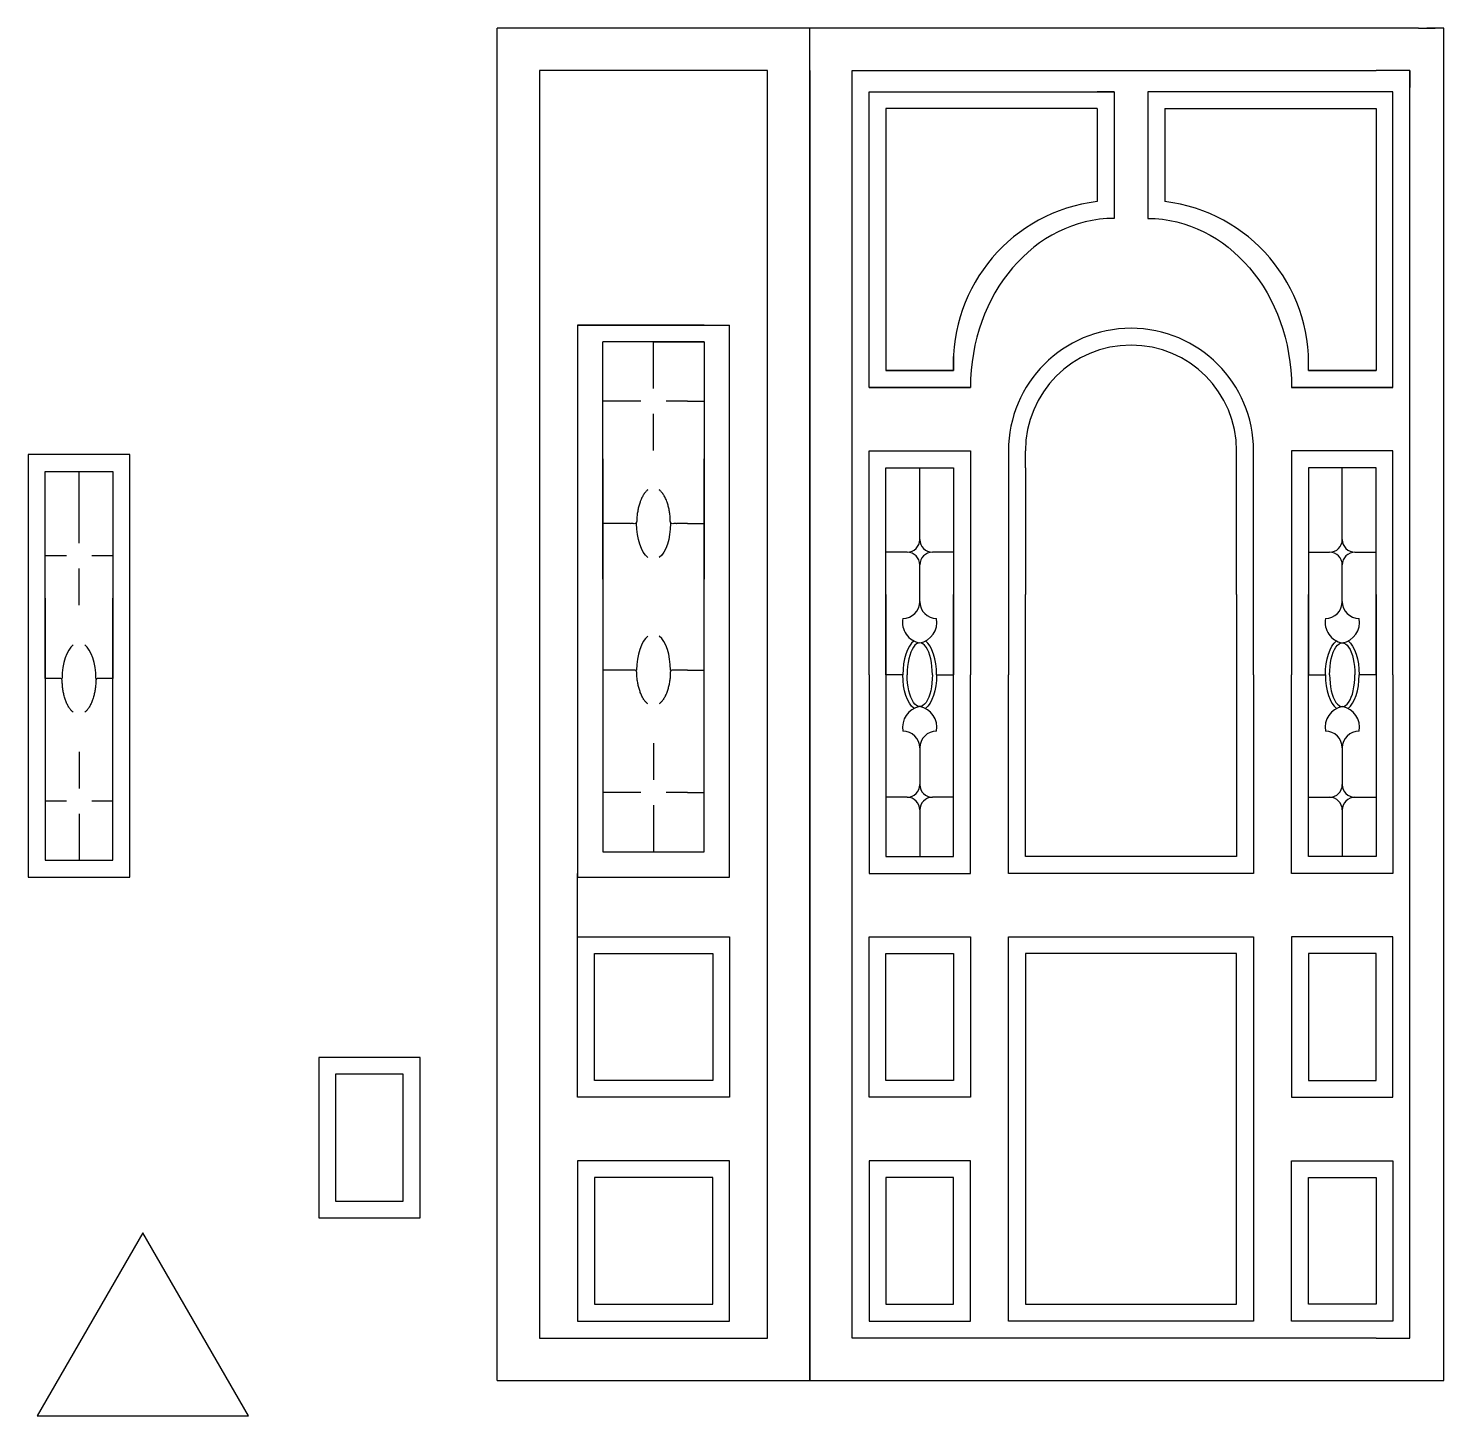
# Model space of a CAD drawing. Header units: inches. Extents: x 55 to 390, y -16 to 312.
import ezdxf

# ---------------------------------------------------------------- set-up
doc = ezdxf.new("R2010")
doc.units = ezdxf.units.IN
doc.header["$MEASUREMENT"] = 0

msp = doc.modelspace()

# ---------------------------------------------------------------- linework, layer by layer
for p, q in [((166.37, -7.9), (166.37, 312.1)), ((384.37, 312.1), (166.37, 312.1)), ((240.37, -7.9), (240.37, 312.1)), ((384.37, 312.1), (388.37, 312.1)), ((390.37, 312.1), (386.37, 312.1)), ((390.37, -7.9), (390.37, 312.1)), ((230.37, 302.1), (176.37, 302.1)), ((176.37, 302.1), (176.37, 2.1)), ((230.37, 2.1), (230.37, 302.1)), ((240.37, 302.1), (240.37, -7.9)), ((250.37, 2.1), (250.37, 302.1)), ((250.37, 302.1), (374.37, 302.1)), ((382.37, 302.1), (374.37, 302.1)), ((382.37, 2.1), (382.37, 302.1)), ((382.37, 302.1), (382.37, 298.1)), ((254.37, 227.1), (254.37, 297.1)), ((254.37, 297.1), (312.37, 297.1)), ((254.37, 297.1), (258.37, 297.1)), ((312.37, 297.1), (308.37, 297.1)), ((312.37, 297.1), (312.37, 267.1)), ((378.37, 297.1), (320.37, 297.1)), ((320.37, 297.1), (320.37, 267.1)), ((378.37, 297.1), (374.37, 297.1)), ((378.37, 227.1), (378.37, 297.1)), ((308.37, 293.1), (258.37, 293.1)), ((258.37, 293.1), (258.37, 231.1)), ((308.37, 293.1), (308.37, 271.1)), ((324.37, 293.1), (374.37, 293.1)), ((324.37, 293.1), (324.37, 271.1)), ((374.37, 293.1), (374.37, 231.1)), ((215.37, 241.86), (185.37, 241.86)), ((185.37, 241.86), (221.37, 241.86)), ((215.37, 237.86), (191.37, 237.86)), ((191.37, 181.71), (191.37, 237.86)), ((203.37, 226.86), (203.37, 237.86)), ((203.37, 237.86), (215.37, 237.86)), ((215.37, 237.86), (215.37, 181.71)), ((274.37, 231.1), (274.37, 234.45)), ((358.37, 231.1), (358.37, 234.45)), ((258.37, 231.1), (274.37, 231.1)), ((274.37, 231.1), (258.37, 231.1)), ((266.89, 231.1), (274.37, 231.1)), ((374.37, 231.1), (358.37, 231.1)), ((358.37, 231.1), (374.37, 231.1)), ((365.85, 231.1), (358.37, 231.1)), ((254.37, 227.1), (278.37, 227.1)), ((278.37, 227.1), (254.37, 227.1)), ((254.37, 227.1), (258.37, 227.1)), ((378.37, 227.1), (354.37, 227.1)), ((354.37, 227.1), (378.37, 227.1)), ((378.37, 227.1), (374.37, 227.1)), ((195.37, 223.86), (191.37, 223.86)), ((200.37, 223.86), (195.37, 223.86)), ((211.37, 223.86), (206.37, 223.86)), ((211.37, 223.86), (215.37, 223.86)), ((203.37, 212.18), (203.37, 220.86)), ((254.37, 212.1), (278.37, 212.1)), ((254.37, 174.1), (254.37, 212.1)), ((278.37, 212.1), (278.37, 174.1)), ((287.37, 212.1), (287.37, 174.1)), ((291.37, 208.1), (291.37, 212.1)), ((341.37, 208.1), (341.37, 212.1)), ((345.37, 174.1), (345.37, 212.1)), ((378.37, 212.1), (354.37, 212.1)), ((354.37, 212.1), (354.37, 174.1)), ((378.37, 174.1), (378.37, 212.1)), ((191.37, 210.21), (191.37, 175.71)), ((215.37, 175.71), (215.37, 210.21)), ((258.37, 208.1), (274.37, 208.1)), ((258.37, 194.1), (258.37, 208.1)), ((258.37, 159.1), (258.37, 208.1)), ((258.37, 188.1), (258.37, 208.1)), ((266.37, 191.1), (266.37, 208.1)), ((274.37, 208.1), (274.37, 178.1)), ((274.37, 208.1), (274.37, 159.1)), ((274.37, 208.1), (274.37, 188.1)), ((291.37, 208.1), (291.37, 178.1)), ((341.37, 194.1), (341.37, 208.1)), ((374.37, 208.1), (358.37, 208.1)), ((358.37, 208.1), (358.37, 178.1)), ((358.37, 208.1), (358.37, 159.1)), ((358.37, 208.1), (358.37, 188.1)), ((366.37, 191.1), (366.37, 208.1)), ((374.37, 194.1), (374.37, 208.1)), ((374.37, 159.1), (374.37, 208.1)), ((374.37, 188.1), (374.37, 208.1)), ((59.4, 193.21), (59.4, 207.21)), ((59.4, 187.21), (59.4, 207.21)), ((67.4, 190.21), (67.4, 207.21)), ((75.4, 207.21), (75.4, 177.21)), ((75.4, 207.21), (75.4, 187.21)), ((195.37, 194.86), (191.37, 194.86)), ((211.37, 194.86), (215.37, 194.86)), ((59.4, 177.21), (59.4, 193.21)), ((258.37, 178.1), (258.37, 194.1)), ((341.37, 178.1), (341.37, 194.1)), ((374.37, 178.1), (374.37, 194.1)), ((215.37, 189.21), (215.37, 181.71)), ((263.37, 188.1), (258.37, 188.1)), ((274.37, 188.1), (269.37, 188.1)), ((358.37, 188.1), (363.37, 188.1)), ((369.37, 188.1), (374.37, 188.1)), ((64.4, 187.21), (59.4, 187.21)), ((75.4, 187.21), (70.4, 187.21)), ((266.37, 176.42), (266.37, 185.1)), ((366.37, 176.42), (366.37, 185.1)), ((67.4, 175.54), (67.4, 184.21)), ((258.37, 178.1), (258.37, 155.1)), ((274.37, 155.1), (274.37, 178.1)), ((291.37, 155.1), (291.37, 178.1)), ((341.37, 178.1), (341.37, 155.1)), ((358.37, 155.1), (358.37, 178.1)), ((374.37, 178.1), (374.37, 155.1)), ((59.4, 177.21), (59.4, 154.21)), ((75.4, 154.21), (75.4, 177.21)), ((254.37, 159.1), (254.37, 174.1)), ((278.37, 174.1), (278.37, 159.1)), ((287.37, 174.1), (287.37, 159.1)), ((345.37, 159.1), (345.37, 174.1)), ((354.37, 174.1), (354.37, 159.1)), ((378.37, 159.1), (378.37, 174.1)), ((195.37, 160.21), (191.37, 160.21)), ((211.37, 160.21), (215.37, 160.21)), ((254.37, 159.1), (254.37, 112.1)), ((262.37, 159.1), (258.37, 159.1)), ((270.37, 159.1), (274.37, 159.1)), ((278.37, 112.1), (278.37, 159.1)), ((287.37, 112.1), (287.37, 159.1)), ((345.37, 159.1), (345.37, 112.1)), ((354.37, 112.1), (354.37, 159.1)), ((358.37, 159.1), (362.37, 159.1)), ((374.37, 159.1), (370.37, 159.1)), ((378.37, 159.1), (378.37, 112.1)), ((258.37, 155.1), (258.37, 130.1)), ((274.37, 116.1), (274.37, 155.1)), ((291.37, 116.1), (291.37, 155.1)), ((341.37, 155.1), (341.37, 130.1)), ((358.37, 116.1), (358.37, 155.1)), ((374.37, 155.1), (374.37, 130.1)), ((67.4, 140.89), (67.4, 132.21)), ((203.37, 142.89), (203.37, 134.21)), ((266.37, 141.77), (266.37, 133.1)), ((366.37, 141.77), (366.37, 133.1)), ((195.37, 131.21), (191.37, 131.21)), ((200.37, 131.21), (195.37, 131.21)), ((211.37, 131.21), (206.37, 131.21)), ((211.37, 131.21), (215.37, 131.21)), ((64.4, 129.21), (59.4, 129.21)), ((75.4, 129.21), (70.4, 129.21)), ((203.37, 128.21), (203.37, 117.21)), ((258.37, 130.1), (258.37, 116.1)), ((263.37, 130.1), (258.37, 130.1)), ((274.37, 130.1), (269.37, 130.1)), ((341.37, 130.1), (341.37, 116.1)), ((358.37, 130.1), (363.37, 130.1)), ((369.37, 130.1), (374.37, 130.1)), ((374.37, 130.1), (374.37, 116.1)), ((67.4, 126.21), (67.4, 115.21)), ((266.37, 127.1), (266.37, 116.1)), ((366.37, 127.1), (366.37, 116.1)), ((258.37, 116.1), (274.37, 116.1)), ((341.37, 116.1), (291.37, 116.1)), ((374.37, 116.1), (358.37, 116.1)), ((185.37, 97.1), (185.37, 112.1)), ((254.37, 112.1), (278.37, 112.1)), ((345.37, 112.1), (287.37, 112.1)), ((378.37, 112.1), (354.37, 112.1)), ((185.37, 97.1), (221.37, 97.1)), ((185.37, 59.1), (185.37, 97.1)), ((221.37, 97.1), (221.37, 59.1)), ((254.37, 97.1), (278.37, 97.1)), ((254.37, 59.1), (254.37, 97.1)), ((278.37, 97.1), (278.37, 59.1)), ((287.37, 6.1), (287.37, 97.1)), ((287.37, 97.1), (345.37, 97.1)), ((345.37, 97.1), (345.37, 6.1)), ((378.37, 97.1), (354.37, 97.1)), ((354.37, 97.1), (354.37, 59.1)), ((378.37, 59.1), (378.37, 97.1)), ((189.37, 93.1), (217.37, 93.1)), ((189.37, 79.1), (189.37, 93.1)), ((217.37, 93.1), (217.37, 63.1)), ((258.37, 93.1), (274.37, 93.1)), ((258.37, 79.1), (258.37, 93.1)), ((274.37, 93.1), (274.37, 63.1)), ((341.37, 93.1), (291.37, 93.1)), ((291.37, 93.1), (291.37, 10.1)), ((341.37, 10.1), (341.37, 93.1)), ((374.37, 93.1), (358.37, 93.1)), ((358.37, 93.1), (358.37, 63.1)), ((374.37, 79.1), (374.37, 93.1)), ((189.37, 63.1), (189.37, 79.1)), ((258.37, 63.1), (258.37, 79.1)), ((374.37, 63.1), (374.37, 79.1)), ((148.13, 68.55), (124.13, 68.55)), ((124.13, 68.55), (124.13, 30.55)), ((148.13, 30.55), (148.13, 68.55)), ((144.13, 64.55), (128.13, 64.55)), ((128.13, 64.55), (128.13, 48.55)), ((144.13, 34.55), (144.13, 64.55)), ((217.37, 63.1), (189.37, 63.1)), ((274.37, 63.1), (258.37, 63.1)), ((358.37, 63.1), (374.37, 63.1)), ((221.37, 59.1), (185.37, 59.1)), ((278.37, 59.1), (254.37, 59.1)), ((354.37, 59.1), (378.37, 59.1)), ((128.13, 48.55), (128.13, 34.55)), ((221.37, 44.1), (185.37, 44.1)), ((185.37, 44.1), (185.37, 6.1)), ((221.37, 6.1), (221.37, 44.1)), ((278.37, 44.1), (254.37, 44.1)), ((254.37, 44.1), (254.37, 6.1)), ((278.37, 6.1), (278.37, 44.1)), ((354.37, 6.1), (354.37, 44.1)), ((354.37, 44.1), (378.37, 44.1)), ((378.37, 44.1), (378.37, 6.1)), ((217.37, 40.1), (189.37, 40.1)), ((189.37, 40.1), (189.37, 24.1)), ((217.37, 10.1), (217.37, 40.1)), ((274.37, 40.1), (258.37, 40.1)), ((258.37, 40.1), (258.37, 24.1)), ((274.37, 10.1), (274.37, 40.1)), ((358.37, 10.1), (358.37, 40.1)), ((358.37, 40.1), (374.37, 40.1)), ((374.37, 40.1), (374.37, 24.1)), ((128.13, 34.55), (144.13, 34.55)), ((124.13, 30.55), (148.13, 30.55)), ((82.53, 27.04), (57.53, -16.26)), ((107.53, -16.26), (82.53, 27.04)), ((189.37, 24.1), (189.37, 10.1)), ((258.37, 24.1), (258.37, 10.1)), ((374.37, 24.1), (374.37, 10.1)), ((189.37, 10.1), (217.37, 10.1)), ((258.37, 10.1), (274.37, 10.1)), ((291.37, 10.1), (341.37, 10.1)), ((291.37, 10.1), (291.37, 10.1)), ((374.37, 10.1), (358.37, 10.1)), ((185.37, 6.1), (221.37, 6.1)), ((254.37, 6.1), (278.37, 6.1)), ((345.37, 6.1), (287.37, 6.1)), ((378.37, 6.1), (354.37, 6.1)), ((176.37, 2.1), (230.37, 2.1)), ((176.37, 2.1), (185.37, 2.1)), ((374.37, 2.1), (250.37, 2.1)), ((374.37, 2.1), (378.37, 2.1)), ((378.37, 2.1), (382.37, 2.1)), ((166.37, -7.9), (384.37, -7.9)), ((384.37, -7.9), (388.37, -7.9)), ((386.37, -7.9), (390.37, -7.9)), ((57.53, -16.26), (107.53, -16.26))]:
    msp.add_line(p, q)
for points in [[(185.37, 241.86), (185.37, 204.21), (185.37, 181.71), (185.37, 111.21), (221.37, 111.21), (221.37, 181.71), (221.37, 204.21), (221.37, 241.86)], [(59.4, 158.21), (59.4, 207.21), (75.4, 207.21), (75.4, 158.21)], [(191.37, 175.71), (191.37, 138.21), (191.37, 117.21), (215.37, 117.21), (215.37, 175.71)], [(59.4, 154.21), (59.4, 129.21), (59.4, 115.21), (75.4, 115.21), (75.4, 154.21)]]:
    msp.add_lwpolyline(points)
msp.add_lwpolyline([(79.4, 111.21), (79.4, 158.21), (79.4, 173.21), (79.4, 211.21), (55.4, 211.21), (55.4, 173.21), (55.4, 158.21), (55.4, 111.21)], close=True)
for centre, radius, start, end in [((312.92, 232.77), 38.59, 96.7796, 182.4913), ((319.81, 232.77), 38.59, 357.5087, 83.2204), ((316.37, 212.1), 29, 0, 180), ((316.37, 212.1), 25, 0, 180), ((263.37, 191.1), 3, 270, 0), ((269.37, 191.1), 3, 180, 270), ((363.37, 191.1), 3, 270, 0), ((369.37, 191.1), 3, 180, 270), ((263.37, 185.1), 3, 0, 90), ((269.37, 185.1), 3, 90, 180), ((363.37, 185.1), 3, 0, 90), ((369.37, 185.1), 3, 90, 180), ((262.37, 176.42), 4, 270, 0), ((270.37, 176.42), 4, 180, 270), ((362.37, 176.42), 4, 270, 0), ((370.37, 176.42), 4, 180, 270), ((267.26, 171.53), 4.97, 169.684, 259.684), ((265.48, 171.53), 4.97, 280.316, 10.316), ((367.26, 171.53), 4.97, 169.684, 259.684), ((365.48, 171.53), 4.97, 280.316, 10.316), ((267.26, 146.66), 4.97, 100.316, 190.316), ((265.48, 146.66), 4.97, 349.684, 79.684), ((367.26, 146.66), 4.97, 100.316, 190.316), ((365.48, 146.66), 4.97, 349.684, 79.684), ((262.37, 141.77), 4, 0, 90), ((270.37, 141.77), 4, 90, 180), ((362.37, 141.77), 4, 0, 90), ((370.37, 141.77), 4, 90, 180), ((263.37, 133.1), 3, 270, 0), ((269.37, 133.1), 3, 180, 270), ((363.37, 133.1), 3, 270, 0), ((369.37, 133.1), 3, 180, 270), ((263.37, 127.1), 3, 0, 90), ((269.37, 127.1), 3, 90, 180), ((363.37, 127.1), 3, 0, 90), ((369.37, 127.1), 3, 90, 180)]:
    msp.add_arc(centre, radius, start, end)
for centre, major_axis, ratio, start_param, end_param in [((312.37, 227.1), (0, -40), 0.85, 9.424778, 10.995574), ((203.37, 160.21), (0, 8.5), 0.470588, 0.34543, 1.570796), ((203.37, 160.21), (0, 8.5), 0.470588, 4.712389, 5.937755), ((67.4, 158.21), (0, 8.5), 0.470588, 0.34543, 1.570796), ((67.4, 158.21), (0, 8.5), 0.470588, 4.712389, 5.937755), ((266.37, 159.1), (0, 8.5), 0.470588, 0.34543, 1.570796), ((266.37, 159.1), (0, 7.54), 0.39774, 4.712389, 7.853982), ((266.37, 159.1), (0, 8.5), 0.470588, 4.712389, 5.937755), ((366.37, 159.1), (0, -8.5), 0.470588, 4.712389, 5.937755), ((366.37, 159.1), (0, -7.54), 0.39774, 4.712389, 7.853982), ((366.37, 159.1), (0, -8.5), 0.470588, 0.34543, 1.570796)]:
    msp.add_ellipse(centre, major_axis=major_axis, ratio=ratio, start_param=start_param, end_param=end_param)
at = {"extrusion": (0, 0, -1)}
for centre, major_axis, ratio, start_param, end_param in [((320.37, 227.1), (0, -40), 0.85, 9.424778, 10.995574), ((203.37, 194.86), (0, -8.5), 0.470588, 0.34543, 1.570796), ((203.37, 194.86), (0, -8.5), 0.470588, 4.712389, 5.937755), ((366.37, 159.1), (0, 8.5), 0.470588, 4.712389, 5.937755), ((366.37, 159.1), (0, 7.54), 0.39774, 4.712389, 7.853982), ((366.37, 159.1), (0, 8.5), 0.470588, 0.34543, 1.570796), ((266.37, 159.1), (0, -8.5), 0.470588, 0.34543, 1.570796), ((266.37, 159.1), (0, -7.54), 0.39774, 4.712389, 7.853982), ((266.37, 159.1), (0, -8.5), 0.470588, 4.712389, 5.937755)]:
    msp.add_ellipse(centre, major_axis=major_axis, ratio=ratio, start_param=start_param, end_param=end_param, dxfattribs=at)
for points, weights, knots in [([(202.01, 202.86), (199.37, 200.83), (199.37, 194.86), (197.37, 194.86), (195.37, 194.86)], [1, 0.81810808227, 1, 1, 1], [0, 0, 0, 1.225366, 1.225366, 2.225366, 2.225366, 2.225366]), ([(211.37, 194.86), (209.37, 194.86), (207.37, 194.86), (207.37, 200.83), (204.72, 202.86)], [1, 1, 1, 0.81810808227, 1], [0, 0, 0, 1, 1, 2.225366, 2.225366, 2.225366]), ([(66.04, 150.21), (63.4, 152.24), (63.4, 158.21), (61.4, 158.21), (59.4, 158.21)], [1, 0.81810808227, 1, 1, 1], [0, 0, 0, 1.225366, 1.225366, 2.225366, 2.225366, 2.225366]), ([(75.4, 158.21), (73.4, 158.21), (71.4, 158.21), (71.4, 152.24), (68.75, 150.21)], [1, 1, 1, 0.81810808227, 1], [0, 0, 0, 1, 1, 2.225366, 2.225366, 2.225366]), ([(202.01, 152.21), (199.37, 154.24), (199.37, 160.21), (197.37, 160.21), (195.37, 160.21)], [1, 0.81810808227, 1, 1, 1], [0, 0, 0, 1.225366, 1.225366, 2.225366, 2.225366, 2.225366]), ([(211.37, 160.21), (209.37, 160.21), (207.37, 160.21), (207.37, 154.24), (204.72, 152.21)], [1, 1, 1, 0.81810808227, 1], [0, 0, 0, 1, 1, 2.225366, 2.225366, 2.225366])]:
    msp.add_rational_spline(points, weights, degree=2, knots=knots)

doc.saveas('drawing.dxf')
